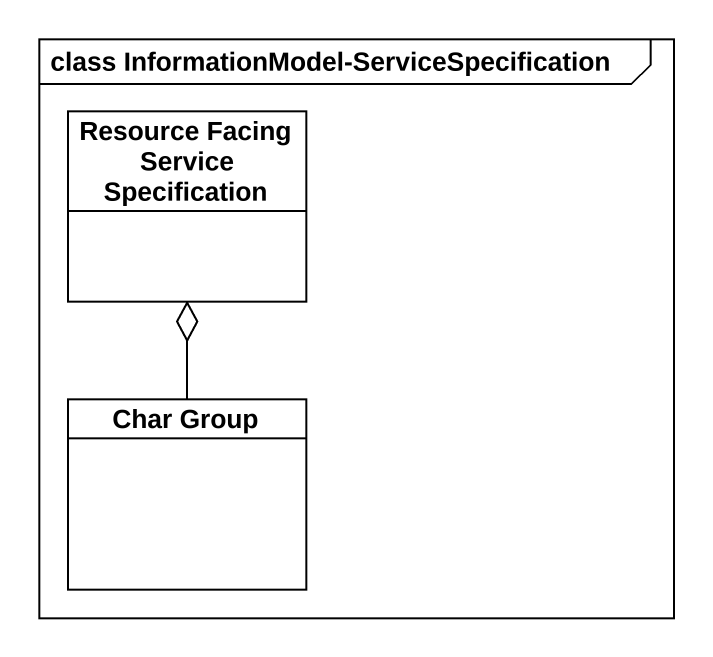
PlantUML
@startuml
mainframe class InformationModel-ServiceSpecification
hide circle
hide empty members
class "Resource Facing Service Specification" as Resource_Facing_Service
class "Char Group" as Char_Group
Char_Group -up-o Resource_Facing_Service
@enduml
